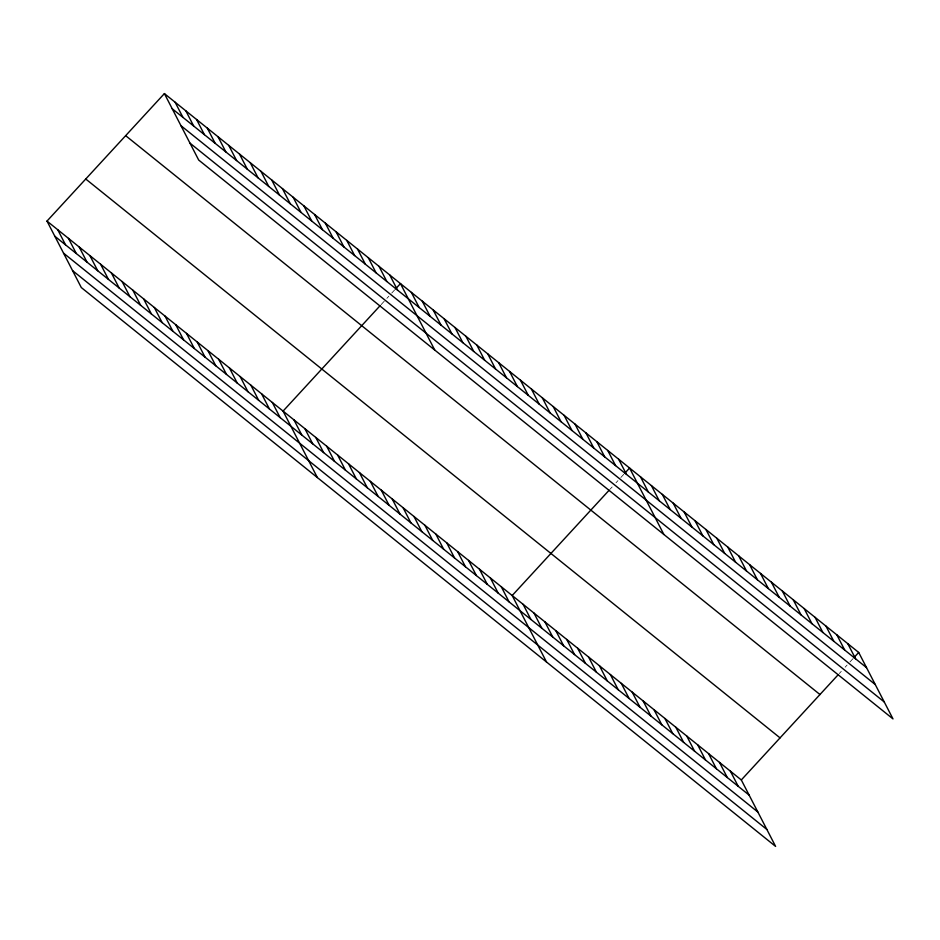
<?xml version="1.0" encoding="UTF-8"?>
<svg xmlns="http://www.w3.org/2000/svg" width="940" height="940" viewBox="0 0 940 940"><rect width="100%" height="100%" fill="white"/><g stroke="black" fill="none" stroke-linecap="round" stroke-linejoin="round"><path stroke-width="0.7" stroke-dasharray="4.7 3.53" d="M381.088 304.642L385.929 299.378M386.892 298.333L388.831 296.229M391.733 293.068L394.647 289.908M610.201 489.07L612.14 486.967M616.017 482.749L617.956 480.646M620.858 477.497L623.761 474.336M839.326 673.486L841.265 671.383M845.142 667.177L847.069 665.073M849.983 661.925L852.886 658.764"/><path stroke-width="1.41" d="M47 221.088L741.308 779.953L775.606 846.411L81.298 287.546L47 221.088L164.394 93.589L858.702 652.454L893 718.912L198.692 160.047L164.394 93.589M380.113 305.688L283.069 411.097L317.368 477.555M395.611 288.862L400.452 283.598L434.762 350.068M609.238 490.116L512.183 595.525L546.493 661.983M624.736 473.29L629.577 468.026L663.875 534.484M741.308 779.953L838.363 674.544M853.849 657.718L858.702 652.454M172.208 108.746L866.516 667.611M180.95 125.678L875.258 684.543M189.951 143.115L884.258 701.98M125.654 135.666L819.962 694.531M85.74 179.011L780.047 737.877M54.825 236.234L749.121 795.099M63.556 253.166L757.863 812.031M72.568 270.614L766.875 829.48M847.786 643.677L855.611 658.823M836.87 634.888L844.696 650.045M825.966 626.111L833.792 641.256M815.05 617.322L822.876 632.479M804.147 608.544L811.96 623.702M793.231 599.755L801.056 614.913M782.327 590.978L790.141 606.136M771.411 582.201L779.236 597.346M760.507 573.412L768.321 588.569M749.591 564.635L757.417 579.78M738.675 555.846L746.501 571.003M727.772 547.068L735.597 562.226M716.856 538.291L724.681 553.437M705.952 529.502L713.766 544.66M695.036 520.725L702.861 535.87M684.132 511.936L691.946 527.093M673.216 503.159L681.042 518.316M662.312 494.37L670.126 509.527M651.397 485.592L659.222 500.75M640.481 476.815L648.306 491.961M618.661 459.249L626.486 474.395M607.757 450.46L615.571 465.617M596.841 441.683L604.667 456.84M585.937 432.894L593.751 448.051M575.022 424.116L582.847 439.274M564.118 415.339L571.931 430.485M553.202 406.55L561.027 421.707M542.298 397.773L550.111 412.919M730.392 771.164L738.217 786.322M531.382 388.984L539.207 404.141M719.488 762.387L727.302 777.545M520.466 380.207L528.292 395.364M708.572 753.61L716.398 768.755M509.562 371.429L517.376 386.575M697.668 744.821L705.482 759.978M498.647 362.64L506.472 377.798M686.752 736.043L694.578 751.189M487.743 353.863L495.556 369.009M675.848 727.255L683.662 742.412M476.827 345.074L484.652 360.231M664.933 718.477L672.758 733.635M465.923 336.297L473.737 351.454M654.017 709.688L661.842 724.846M455.007 327.508L462.832 342.665M643.113 700.911L650.927 716.068M444.103 318.731L451.917 333.888M632.197 692.134L640.023 707.28M433.187 309.953L441.013 325.099M621.293 683.345L629.107 698.502M422.272 301.164L430.097 316.322M610.377 674.567L618.203 689.713M411.368 292.387L419.193 307.533M599.473 665.779L607.287 680.936M588.558 657.001L596.383 672.159M389.724 274.962L397.549 290.119M577.654 648.224L585.467 663.37M378.996 266.326L386.822 281.483M566.738 639.435L574.563 654.593M368.269 257.689L376.082 272.847M555.822 630.658L563.648 645.803M357.529 249.053L365.355 264.211M544.918 621.869L552.732 637.026M346.801 240.417L354.627 255.574M534.002 613.091L541.828 628.249M336.073 231.78L343.899 246.938M523.098 604.303L530.912 619.46M325.346 223.144L333.171 238.302M314.618 214.508L322.432 229.666M501.279 586.748L509.092 601.894M303.879 205.872L311.704 221.018M490.363 577.959L498.188 593.116M293.151 197.236L300.976 212.381M479.459 569.182L487.272 584.327M282.423 188.599L290.249 203.745M468.543 560.393L476.369 575.55M271.695 179.963L279.509 195.109M457.627 551.615L465.453 566.773M260.968 171.327L268.781 186.472M446.723 542.827L454.549 557.984M250.228 162.679L258.054 177.836M435.808 534.049L443.633 549.207M239.5 154.042L247.326 169.2M424.904 525.272L432.717 540.418M228.773 145.406L236.598 160.564M218.045 136.77L225.859 151.928M413.988 516.483L421.813 531.64M207.317 128.134L215.131 143.291M403.084 507.706L410.897 522.851M196.578 119.498L204.403 134.655M392.168 498.917L399.994 514.074M185.85 110.861L193.675 126.019M381.264 490.139L389.078 505.297M175.122 102.225L182.947 117.383M370.348 481.362L378.174 496.508M359.433 472.573L367.258 487.731M348.529 463.796L356.354 478.942M337.613 455.007L345.438 470.164M326.709 446.23L334.522 461.387M315.793 437.441L323.619 452.598M304.889 428.663L312.703 443.821M293.973 419.886L301.799 435.032M272.33 402.461L280.155 417.619M261.602 393.825L269.428 408.982M250.874 385.189L258.7 400.346M240.147 376.552L247.96 391.71M229.419 367.916L237.233 383.073M218.679 359.28L226.505 374.426M207.952 350.644L215.777 365.789M197.224 342.007L205.049 357.153M186.496 333.371L194.31 348.517M175.757 324.735L183.582 339.88M165.029 316.087L172.854 331.244M154.301 307.451L162.126 322.608M143.573 298.814L151.399 313.972M132.846 290.178L140.659 305.336M122.106 281.542L129.931 296.699M111.378 272.906L119.204 288.063M100.65 264.269L108.476 279.427M89.923 255.633L97.737 270.791M79.195 246.997L87.009 262.154M68.456 238.361L76.281 253.518M57.728 229.724L65.553 244.882"/></g></svg>
